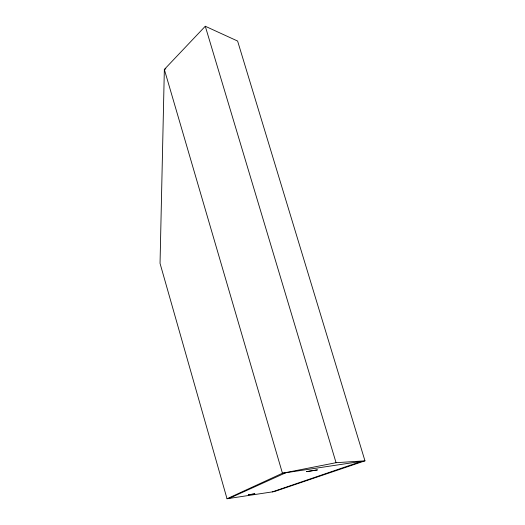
<?xml version="1.0" encoding="UTF-8"?>
<svg xmlns="http://www.w3.org/2000/svg" width="525" height="525" viewBox="0 0 525 525"><rect width="100%" height="100%" fill="white"/><g stroke="black" fill="none" stroke-linecap="round" stroke-linejoin="round"><path stroke-width="0.79" d="M205.282 26.25L164.345 69.444L160.04 263.366L227.023 498.75L274.247 491.59L364.96 460.838L237.608 41.042L205.282 26.25L336.059 462.696L364.96 460.838L282.443 473.242L227.023 498.75M228.966 498.455L285.843 472.73M165.867 68.854L164.345 69.444L282.443 473.242L336.059 462.696M272.317 491.886L361.6 461.344M317.356 469.921L306.633 471.621L317.356 469.921M248.332 494.812L254.796 493.854L248.332 494.812"/></g></svg>
